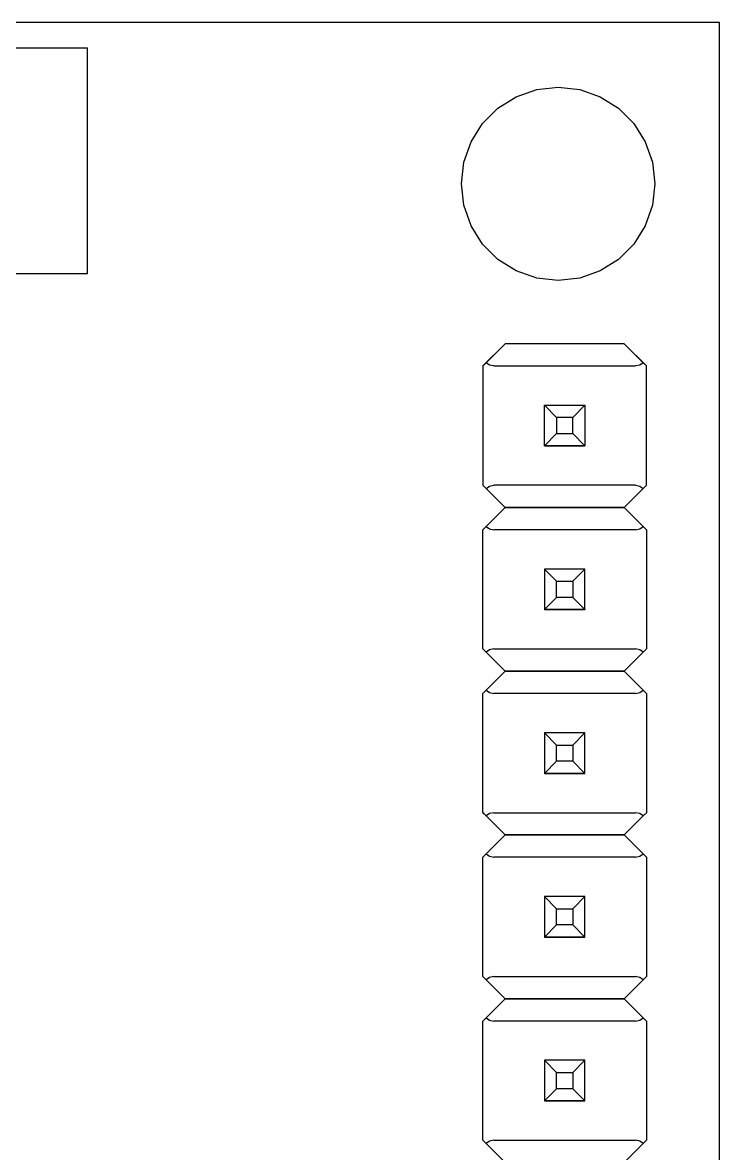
# Model space of a CAD drawing. Header units: millimetres. Extents: x -32 to 158, y -136 to 142.
# Drawn here: x 21.19 to 32, y -42.13 to -24.59 of the extents above; entities that cross this region are included whole.
import ezdxf

# ---------------------------------------------------------------- set-up
doc = ezdxf.new("R2010")
doc.units = ezdxf.units.MM
doc.layers.add('VISIBLE', color=7, linetype='Continuous')

msp = doc.modelspace()

# ---------------------------------------------------------------- linework, layer by layer
at = {"layer": 'VISIBLE'}
for points in [[(32, -24.588), (0, -24.588)], [(32, -54.588), (32, -24.588)], [(20.225, -24.977), (22.2, -24.977)], [(22.2, -28.477), (22.2, -24.977)], [(31, -27.088), (30.962, -27.422), (30.851, -27.739), (30.673, -28.023), (30.435, -28.261), (30.151, -28.44), (29.834, -28.55), (29.5, -28.588), (29.166, -28.55), (28.849, -28.44), (28.565, -28.261), (28.327, -28.023), (28.149, -27.739), (28.038, -27.422), (28, -27.088), (28.038, -26.754), (28.149, -26.437), (28.327, -26.153), (28.565, -25.915), (28.849, -25.737), (29.166, -25.626), (29.5, -25.588), (29.834, -25.626), (30.151, -25.737), (30.435, -25.915), (30.673, -26.153), (30.851, -26.437), (30.962, -26.754), (31, -27.088)], [(20.525, -28.477), (22.2, -28.477)], [(28.676, -29.568), (28.33, -29.914)], [(28.381, -29.863), (28.676, -29.568)], [(28.676, -29.568), (28.676, -29.568)], [(30.525, -29.568), (28.676, -29.568)], [(30.525, -29.568), (28.676, -29.568)], [(30.819, -29.863), (30.525, -29.568)], [(30.525, -29.568), (30.525, -29.568)], [(30.87, -29.914), (30.525, -29.568)], [(28.381, -29.863), (28.345, -29.899), (28.33, -29.914)], [(28.33, -29.914), (28.33, -31.763)], [(28.33, -29.914), (28.33, -30.057)], [(28.503, -29.914), (28.434, -29.899), (28.381, -29.863)], [(28.503, -29.914), (30.697, -29.914)], [(30.819, -29.863), (30.767, -29.899), (30.697, -29.914)], [(30.87, -29.914), (30.819, -29.863)], [(30.87, -31.763), (30.87, -29.914)], [(30.87, -29.914), (30.87, -29.914)], [(29.285, -31.153), (29.285, -30.523)], [(29.285, -30.523), (29.915, -30.523)], [(29.475, -30.713), (29.285, -30.523)], [(29.915, -30.523), (29.725, -30.713)], [(29.915, -30.523), (29.915, -31.153)], [(29.475, -30.713), (29.475, -30.963)], [(29.725, -30.713), (29.475, -30.713)], [(29.725, -30.963), (29.725, -30.713)], [(29.285, -31.153), (29.475, -30.963)], [(29.475, -30.963), (29.725, -30.963)], [(29.915, -31.153), (29.725, -30.963)], [(29.285, -31.153), (29.285, -31.153)], [(29.285, -31.154), (29.285, -31.153)], [(29.915, -31.153), (29.285, -31.153)], [(29.915, -31.153), (29.285, -31.153)], [(29.285, -31.153), (29.285, -31.153)], [(29.285, -31.153), (29.285, -31.153)], [(29.285, -31.153), (29.915, -31.153)], [(29.915, -31.154), (29.915, -31.153)], [(29.915, -31.153), (29.915, -31.153)], [(29.915, -31.153), (29.915, -31.153)], [(29.915, -31.153), (29.915, -31.153)], [(28.33, -31.763), (28.345, -31.777), (28.381, -31.813)], [(28.33, -31.763), (28.381, -31.813)], [(28.381, -31.813), (28.434, -31.777), (28.503, -31.763)], [(28.381, -31.813), (28.676, -32.108)], [(30.697, -31.763), (28.503, -31.763)], [(30.525, -32.108), (30.819, -31.813)], [(30.697, -31.763), (30.767, -31.777), (30.819, -31.813)], [(30.819, -31.813), (30.87, -31.763)], [(30.87, -31.763), (30.819, -31.813)], [(28.33, -32.454), (28.676, -32.108)], [(28.676, -32.108), (28.381, -32.403)], [(30.525, -32.108), (28.676, -32.108)], [(28.676, -32.108), (30.525, -32.108)], [(30.525, -32.108), (30.87, -32.454)], [(30.525, -32.108), (30.819, -32.403)], [(28.33, -32.454), (28.345, -32.439), (28.381, -32.403)], [(28.381, -32.403), (28.434, -32.439), (28.503, -32.454)], [(30.697, -32.454), (30.767, -32.439), (30.819, -32.403)], [(30.819, -32.403), (30.87, -32.454)], [(28.33, -32.454), (28.33, -32.454)], [(28.33, -32.454), (28.33, -32.454), (28.33, -32.454)], [(28.33, -34.303), (28.33, -32.454)], [(30.697, -32.454), (28.503, -32.454)], [(30.87, -32.454), (30.87, -32.597)], [(30.87, -32.454), (30.87, -34.303)], [(29.915, -33.063), (29.285, -33.063)], [(29.285, -33.063), (29.475, -33.253)], [(29.285, -33.063), (29.285, -33.693)], [(29.725, -33.253), (29.915, -33.063)], [(29.915, -33.693), (29.915, -33.063)], [(29.475, -33.253), (29.725, -33.253)], [(29.475, -33.503), (29.475, -33.253)], [(29.725, -33.253), (29.725, -33.503)], [(29.475, -33.503), (29.285, -33.693)], [(29.725, -33.503), (29.475, -33.503)], [(29.725, -33.503), (29.915, -33.693)], [(29.285, -33.693), (29.285, -33.693)], [(29.285, -33.693), (29.915, -33.693)], [(29.285, -33.693), (29.285, -33.694)], [(29.285, -33.693), (29.915, -33.693)], [(29.915, -33.693), (29.285, -33.693)], [(29.285, -33.693), (29.285, -33.693)], [(29.285, -33.693), (29.285, -33.693)], [(29.915, -33.693), (29.915, -33.693)], [(29.915, -33.693), (29.915, -33.694)], [(29.915, -33.693), (29.915, -33.693)], [(29.915, -33.693), (29.915, -33.693)], [(28.381, -34.353), (28.33, -34.303)], [(28.381, -34.353), (28.345, -34.317), (28.33, -34.303)], [(28.503, -34.303), (28.434, -34.317), (28.381, -34.353)], [(28.676, -34.648), (28.381, -34.353)], [(28.503, -34.303), (30.697, -34.303)], [(30.819, -34.353), (30.525, -34.648)], [(30.819, -34.353), (30.767, -34.317), (30.697, -34.303)], [(30.87, -34.303), (30.819, -34.353)], [(30.819, -34.353), (30.87, -34.303)], [(28.33, -34.994), (28.676, -34.648)], [(28.676, -34.648), (28.381, -34.943)], [(28.676, -34.648), (30.525, -34.648)], [(30.525, -34.648), (28.676, -34.648)], [(30.525, -34.648), (30.87, -34.994)], [(30.525, -34.648), (30.819, -34.943)], [(28.33, -34.994), (28.345, -34.979), (28.381, -34.943)], [(28.33, -34.994), (28.33, -34.994)], [(28.33, -34.994), (28.33, -34.994), (28.33, -34.994)], [(28.33, -36.843), (28.33, -34.994)], [(28.381, -34.943), (28.434, -34.979), (28.503, -34.994)], [(30.697, -34.994), (28.503, -34.994)], [(30.697, -34.994), (30.767, -34.979), (30.819, -34.943)], [(30.819, -34.943), (30.87, -34.994)], [(30.87, -34.994), (30.87, -35.137)], [(30.87, -34.994), (30.87, -36.843)], [(29.915, -35.603), (29.285, -35.603)], [(29.285, -35.603), (29.475, -35.793)], [(29.285, -35.603), (29.285, -36.233)], [(29.725, -35.793), (29.915, -35.603)], [(29.915, -36.233), (29.915, -35.603)], [(29.475, -35.793), (29.725, -35.793)], [(29.475, -36.043), (29.475, -35.793)], [(29.725, -35.793), (29.725, -36.043)], [(29.475, -36.043), (29.285, -36.233)], [(29.725, -36.043), (29.475, -36.043)], [(29.725, -36.043), (29.915, -36.233)], [(29.285, -36.233), (29.285, -36.233)], [(29.285, -36.233), (29.915, -36.233)], [(29.285, -36.233), (29.285, -36.234)], [(29.285, -36.233), (29.915, -36.233)], [(29.915, -36.233), (29.285, -36.233)], [(29.285, -36.233), (29.285, -36.233)], [(29.285, -36.233), (29.285, -36.233)], [(29.915, -36.233), (29.915, -36.233)], [(29.915, -36.233), (29.915, -36.234)], [(29.915, -36.233), (29.915, -36.233)], [(29.915, -36.233), (29.915, -36.233)], [(28.381, -36.893), (28.33, -36.843)], [(28.381, -36.893), (28.345, -36.857), (28.33, -36.843)], [(28.503, -36.843), (28.434, -36.857), (28.381, -36.893)], [(28.676, -37.188), (28.381, -36.893)], [(28.503, -36.843), (30.697, -36.843)], [(30.819, -36.893), (30.525, -37.188)], [(30.819, -36.893), (30.767, -36.857), (30.697, -36.843)], [(30.87, -36.843), (30.819, -36.893)], [(30.819, -36.893), (30.87, -36.843)], [(28.33, -37.534), (28.676, -37.188)], [(28.676, -37.188), (28.381, -37.483)], [(30.525, -37.188), (28.676, -37.188)], [(28.676, -37.188), (30.525, -37.188)], [(30.525, -37.188), (30.87, -37.534)], [(30.525, -37.188), (30.819, -37.483)], [(28.33, -37.534), (28.345, -37.519), (28.381, -37.483)], [(28.381, -37.483), (28.434, -37.519), (28.503, -37.534)], [(30.697, -37.534), (30.767, -37.519), (30.819, -37.483)], [(30.819, -37.483), (30.87, -37.534)], [(28.33, -37.534), (28.33, -37.534)], [(28.33, -37.534), (28.33, -37.534), (28.33, -37.534)], [(28.33, -39.383), (28.33, -37.534)], [(30.697, -37.534), (28.503, -37.534)], [(30.87, -37.534), (30.87, -37.677)], [(30.87, -37.534), (30.87, -39.383)], [(29.915, -38.143), (29.285, -38.143)], [(29.285, -38.143), (29.475, -38.333)], [(29.285, -38.143), (29.285, -38.773)], [(29.725, -38.333), (29.915, -38.143)], [(29.915, -38.773), (29.915, -38.143)], [(29.475, -38.333), (29.725, -38.333)], [(29.475, -38.583), (29.475, -38.333)], [(29.725, -38.333), (29.725, -38.583)], [(29.475, -38.583), (29.285, -38.773)], [(29.725, -38.583), (29.475, -38.583)], [(29.725, -38.583), (29.915, -38.773)], [(29.285, -38.773), (29.285, -38.773)], [(29.285, -38.773), (29.915, -38.773)], [(29.285, -38.773), (29.285, -38.774)], [(29.285, -38.773), (29.915, -38.773)], [(29.915, -38.773), (29.285, -38.773)], [(29.285, -38.773), (29.285, -38.773)], [(29.285, -38.773), (29.285, -38.773)], [(29.915, -38.773), (29.915, -38.773)], [(29.915, -38.773), (29.915, -38.774)], [(29.915, -38.773), (29.915, -38.773)], [(29.915, -38.773), (29.915, -38.773)], [(28.381, -39.433), (28.33, -39.383)], [(28.381, -39.433), (28.345, -39.397), (28.33, -39.383)], [(28.503, -39.383), (28.434, -39.397), (28.381, -39.433)], [(28.676, -39.728), (28.381, -39.433)], [(28.503, -39.383), (30.697, -39.383)], [(30.819, -39.433), (30.525, -39.728)], [(30.819, -39.433), (30.767, -39.397), (30.697, -39.383)], [(30.87, -39.383), (30.819, -39.433)], [(30.819, -39.433), (30.87, -39.383)], [(28.33, -40.074), (28.676, -39.728)], [(28.676, -39.728), (28.381, -40.023)], [(28.676, -39.728), (30.525, -39.728)], [(30.525, -39.728), (28.676, -39.728)], [(30.525, -39.728), (30.87, -40.074)], [(30.525, -39.728), (30.819, -40.023)], [(28.33, -40.074), (28.345, -40.059), (28.381, -40.023)], [(28.33, -40.074), (28.33, -40.074)], [(28.33, -40.074), (28.33, -40.074), (28.33, -40.074)], [(28.33, -41.923), (28.33, -40.074)], [(28.381, -40.023), (28.434, -40.059), (28.503, -40.074)], [(30.697, -40.074), (28.503, -40.074)], [(30.697, -40.074), (30.767, -40.059), (30.819, -40.023)], [(30.819, -40.023), (30.87, -40.074)], [(30.87, -40.074), (30.87, -40.217)], [(30.87, -40.074), (30.87, -41.923)], [(29.915, -40.683), (29.285, -40.683)], [(29.285, -40.683), (29.475, -40.873)], [(29.285, -40.683), (29.285, -41.313)], [(29.725, -40.873), (29.915, -40.683)], [(29.915, -41.313), (29.915, -40.683)], [(29.475, -40.873), (29.725, -40.873)], [(29.475, -41.123), (29.475, -40.873)], [(29.725, -40.873), (29.725, -41.123)], [(29.475, -41.123), (29.285, -41.313)], [(29.725, -41.123), (29.475, -41.123)], [(29.725, -41.123), (29.915, -41.313)], [(29.285, -41.313), (29.285, -41.313)], [(29.285, -41.313), (29.915, -41.313)], [(29.285, -41.313), (29.285, -41.314)], [(29.285, -41.313), (29.915, -41.313)], [(29.915, -41.313), (29.285, -41.313)], [(29.285, -41.313), (29.285, -41.313)], [(29.285, -41.313), (29.285, -41.313)], [(29.915, -41.313), (29.915, -41.313)], [(29.915, -41.313), (29.915, -41.314)], [(29.915, -41.313), (29.915, -41.313)], [(29.915, -41.313), (29.915, -41.313)], [(28.381, -41.973), (28.33, -41.923)], [(28.381, -41.973), (28.345, -41.937), (28.33, -41.923)], [(28.503, -41.923), (28.434, -41.937), (28.381, -41.973)], [(28.676, -42.268), (28.381, -41.973)], [(28.503, -41.923), (30.697, -41.923)], [(30.819, -41.973), (30.525, -42.268)], [(30.819, -41.973), (30.767, -41.937), (30.697, -41.923)], [(30.87, -41.923), (30.819, -41.973)], [(30.819, -41.973), (30.87, -41.923)]]:
    msp.add_lwpolyline(points, dxfattribs=at)

doc.saveas('drawing.dxf')
